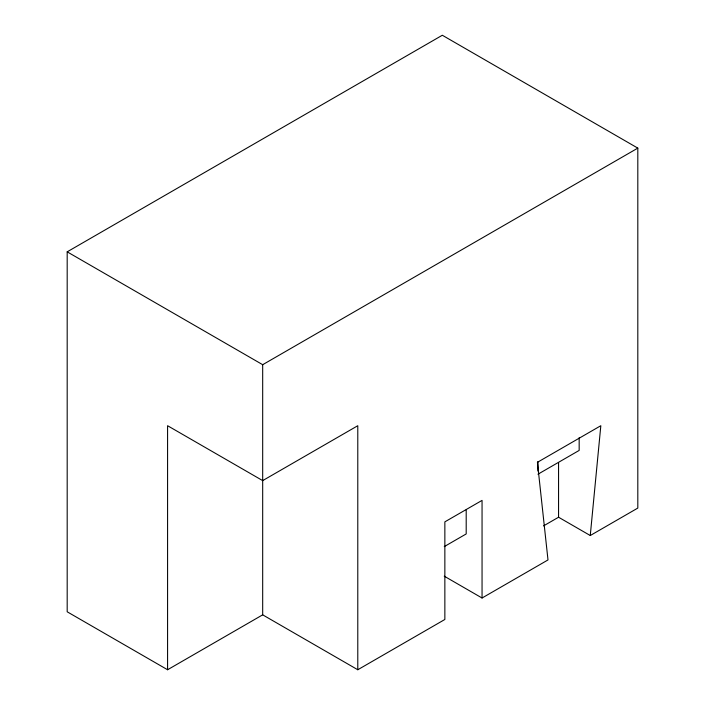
<?xml version="1.0" encoding="UTF-8"?>
<svg xmlns="http://www.w3.org/2000/svg" width="705" height="705" viewBox="0 0 705 705"><rect width="100%" height="100%" fill="white"/><g stroke="black" fill="none" stroke-linecap="round" stroke-linejoin="round"><path stroke-width="1.06" d="M543.529 525.904L558.563 517.223L558.563 462.55M558.563 517.223L590.261 535.527L600.827 425.714L537.422 462.321L547.996 559.937L482.053 598.007L444.247 576.179M482.053 598.007L482.053 500.391L444.855 521.859L444.855 619.475L357.787 669.75L262.683 614.839L167.578 669.75L67.186 611.79L67.186 251.835L442.317 35.25L637.813 148.121L637.813 508.076L590.261 535.527M67.186 251.835L262.683 364.696L637.813 148.121M537.95 474.218L579.166 450.424L579.166 437.69M444.265 546.604L466.199 533.941L466.199 509.856M537.95 461.484L537.95 471.028M357.787 669.75L357.787 425.714L262.683 480.616L167.578 425.714L167.578 669.75M262.683 364.696L262.683 614.839"/></g></svg>
